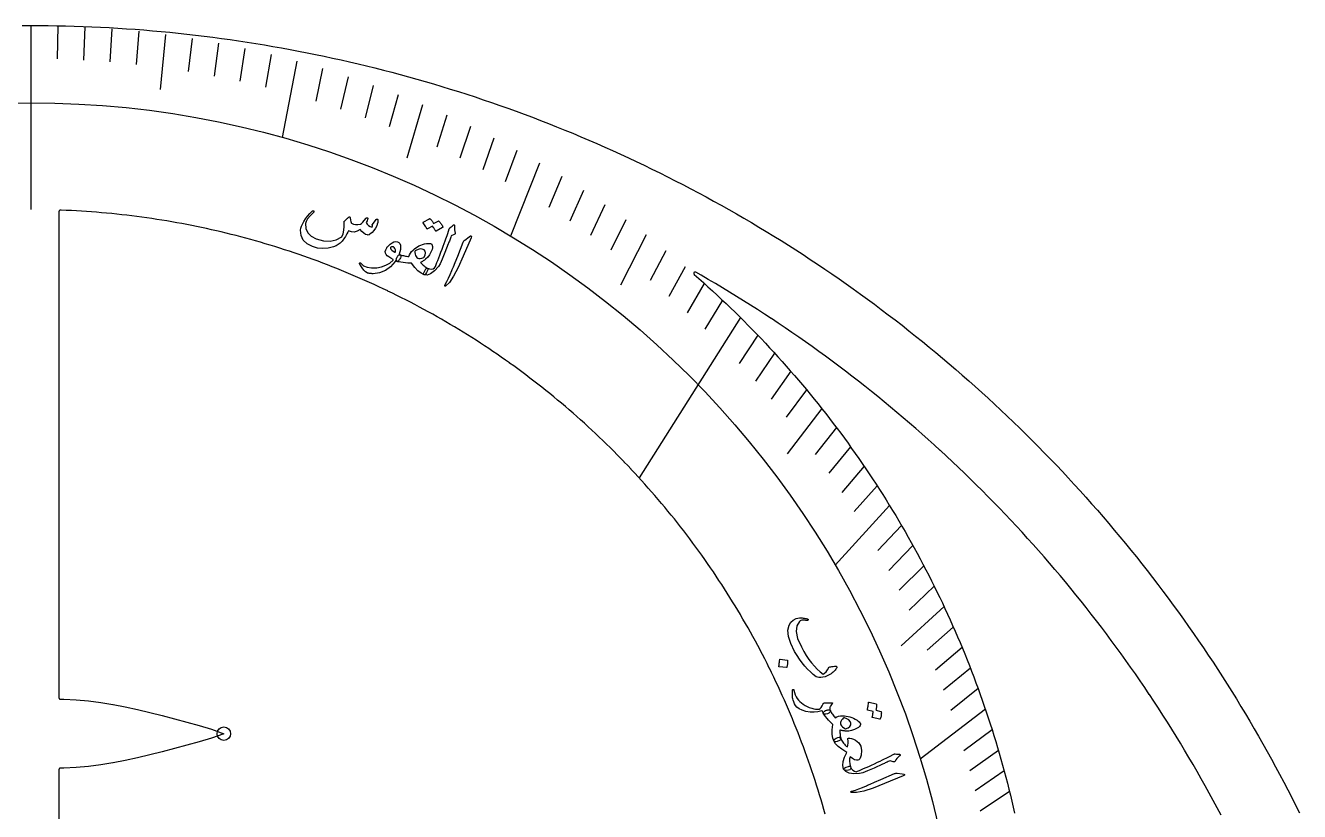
# Model space of a CAD drawing. Header units: millimetres. Extents: x -252 to 252, y -252 to 252.
# Drawn here: x -1 to 226, y 112.3 to 252.2 of the extents above; entities that cross this region are included whole.
import ezdxf

# ---------------------------------------------------------------- set-up
doc = ezdxf.new("R2010")
doc.units = ezdxf.units.MM
for name, color, linetype in [('CUT_INNER', 6, 'Continuous'), ('CUT_OUTER', 1, 'Continuous'), ('ENGRAVE', 7, 'Continuous'), ('ENGRAVE_FINE', 8, 'Continuous'), ('TEXT', 5, 'Continuous')]:
    doc.layers.add(name, color=color, linetype=linetype)

msp = doc.modelspace()

# ---------------------------------------------------------------- linework, layer by layer
at = {"layer": 'CUT_INNER'}
for points in [[(141.4818, 111.7684), (141.2393, 112.6343), (141.2389, 112.6358), (140.9911, 113.5002), (140.9907, 113.5017), (140.7376, 114.3645), (140.7371, 114.366), (140.4788, 115.2273), (140.4783, 115.2288), (140.2146, 116.0884), (140.2142, 116.0899), (139.9453, 116.948), (139.9448, 116.9494), (139.6706, 117.8058), (139.6701, 117.8073), (139.3907, 118.662), (139.3902, 118.6634), (139.1055, 119.5164), (139.105, 119.5178), (138.8151, 120.369), (138.8146, 120.3705), (138.5195, 121.2199), (138.519, 121.2213), (138.2186, 122.0689), (138.2181, 122.0704), (137.9126, 122.9161), (137.912, 122.9175), (137.6013, 123.7614), (137.6008, 123.7628), (137.2849, 124.6047), (137.2844, 124.6061), (136.9633, 125.4461), (136.9628, 125.4475), (136.6366, 126.2855), (136.636, 126.2869), (136.3047, 127.1229), (136.3041, 127.1243), (135.9677, 127.9582), (135.9671, 127.9596), (135.6255, 128.7914), (135.6249, 128.7928), (135.2783, 129.6225), (135.2777, 129.624), (134.9259, 130.4515), (134.9253, 130.4529), (134.5685, 131.2783), (134.5679, 131.2797), (134.206, 132.1029), (134.2054, 132.1043), (133.8385, 132.9253), (133.8378, 132.9267), (133.4659, 133.7453), (133.4652, 133.7467), (133.0883, 134.5631), (133.0876, 134.5645), (132.7057, 135.3786), (132.705, 135.38), (132.3181, 136.1917), (132.3174, 136.193), (131.9255, 137.0024), (131.9248, 137.0037), (131.5279, 137.8106), (131.5272, 137.812), (131.1254, 138.6164), (131.1247, 138.6178), (130.7179, 139.4198), (130.7172, 139.4211), (130.3056, 140.2206), (130.3049, 140.2219), (129.8883, 141.0188), (129.8876, 141.0202), (129.4661, 141.8145), (129.4654, 141.8159), (129.0391, 142.6076), (129.0383, 142.609), (128.6072, 143.3981), (128.6064, 143.3994), (128.1704, 144.1859), (128.1697, 144.1872), (127.7289, 144.9709), (127.7281, 144.9723), (127.2825, 145.7533), (127.2817, 145.7546), (126.8313, 146.5329), (126.8306, 146.5343), (126.3754, 147.3098), (126.3746, 147.3111), (125.9147, 148.0838), (125.9139, 148.0851), (125.4492, 148.855), (125.4484, 148.8563), (124.9791, 149.6233), (124.9783, 149.6246), (124.5042, 150.3887), (124.5034, 150.39), (124.0246, 151.1512), (124.0238, 151.1524), (123.5404, 151.9107), (123.5396, 151.912), (123.0515, 152.6672), (123.0507, 152.6685), (122.558, 153.4207), (122.5572, 153.422), (122.0599, 154.1712), (122.059, 154.1725), (121.5572, 154.9186), (121.5563, 154.9199), (121.0499, 155.6629), (121.049, 155.6642), (120.538, 156.4041), (120.5371, 156.4054), (120.0216, 157.1421), (120.0207, 157.1434), (119.5007, 157.877), (119.4998, 157.8782), (118.9753, 158.6086), (118.9744, 158.6099), (118.4454, 159.337), (118.4445, 159.3383), (117.9111, 160.0622), (117.9102, 160.0634), (117.3723, 160.784), (117.3714, 160.7852), (116.8291, 161.5025), (116.8281, 161.5038), (116.2815, 162.2177), (116.2805, 162.2189), (115.7295, 162.9295), (115.7285, 162.9307), (115.1731, 163.6379), (115.1722, 163.6391), (114.6125, 164.3429), (114.6115, 164.3441), (114.0475, 165.0444), (114.0465, 165.0456), (113.4782, 165.7425), (113.4772, 165.7436), (112.9046, 166.437), (112.9036, 166.4382), (112.3268, 167.128), (112.3258, 167.1292), (111.7448, 167.8154), (111.7438, 167.8166), (111.1585, 168.4993), (111.1575, 168.5005), (110.5681, 169.1796), (110.5671, 169.1807), (109.9735, 169.8562), (109.9725, 169.8573), (109.3748, 170.5291), (109.3737, 170.5303), (108.7719, 171.1984), (108.7709, 171.1995), (108.165, 171.8639), (108.1639, 171.8651), (107.5539, 172.5258), (107.5529, 172.5269), (106.9389, 173.1838), (106.9378, 173.1849), (106.3198, 173.8381), (106.3187, 173.8392), (105.6967, 174.4886), (105.6956, 174.4897), (105.0696, 175.1352), (105.0685, 175.1363), (104.4386, 175.7779), (104.4375, 175.779), (103.8036, 176.4168), (103.8025, 176.4179), (103.1647, 177.0518), (103.1636, 177.0529), (102.522, 177.6828), (102.5209, 177.6839), (101.8753, 178.3099), (101.8742, 178.311), (101.2249, 178.933), (101.2238, 178.9341), (100.5706, 179.5521), (100.5695, 179.5532), (99.9126, 180.1672), (99.9114, 180.1683), (99.2508, 180.7782), (99.2496, 180.7793), (98.5852, 181.3852), (98.5841, 181.3862), (97.9159, 181.9881), (97.9148, 181.9891), (97.243, 182.5868), (97.2418, 182.5878), (96.5664, 183.1814), (96.5652, 183.1824), (95.8861, 183.7718), (95.885, 183.7728), (95.2023, 184.3581), (95.2011, 184.3591), (94.5149, 184.9401), (94.5137, 184.9411), (93.8239, 185.518), (93.8227, 185.5189), (93.1293, 186.0915), (93.1281, 186.0925), (92.4313, 186.6608), (92.4301, 186.6618), (91.7298, 187.2258), (91.7286, 187.2268), (91.0248, 187.7865), (91.0236, 187.7875), (90.3164, 188.3428), (90.3152, 188.3438), (89.6046, 188.8948), (89.6034, 188.8958), (88.8894, 189.4425), (88.8882, 189.4434), (88.1709, 189.9857), (88.1697, 189.9866), (87.4491, 190.5245), (87.4479, 190.5254), (86.724, 191.0588), (86.7227, 191.0597), (85.9956, 191.5887), (85.9943, 191.5896), (85.2639, 192.1141), (85.2627, 192.115), (84.5291, 192.6351), (84.5278, 192.6359), (83.7911, 193.1515), (83.7898, 193.1523), (83.0499, 193.6633), (83.0486, 193.6642), (82.3056, 194.1706), (82.3043, 194.1715), (81.5582, 194.6734), (81.5569, 194.6742), (80.8077, 195.1715), (80.8064, 195.1723), (80.0542, 195.665), (80.0529, 195.6659), (79.2976, 196.1539), (79.2964, 196.1547), (78.5381, 196.6381), (78.5368, 196.639), (77.7757, 197.1177), (77.7744, 197.1185), (77.0102, 197.5926), (77.0089, 197.5934), (76.2419, 198.0628), (76.2406, 198.0636), (75.4708, 198.5282), (75.4695, 198.529), (74.6968, 198.9889), (74.6954, 198.9897), (73.9199, 199.4449), (73.9186, 199.4456), (73.1403, 199.896), (73.139, 199.8968), (72.358, 200.3424), (72.3566, 200.3432), (71.5729, 200.784), (71.5715, 200.7848), (70.7851, 201.2208), (70.7838, 201.2215), (69.9946, 201.6527), (69.9933, 201.6534), (69.2016, 202.0797), (69.2002, 202.0804), (68.4059, 202.5019), (68.4045, 202.5026), (67.6076, 202.9192), (67.6063, 202.9199), (66.8068, 203.3316), (66.8054, 203.3323), (66.0035, 203.739), (66.0021, 203.7397), (65.1977, 204.1415), (65.1963, 204.1422), (64.3894, 204.5391), (64.388, 204.5398), (63.5787, 204.9317), (63.5773, 204.9324), (62.7656, 205.3193), (62.7643, 205.32), (61.9502, 205.702), (61.9488, 205.7026), (61.1324, 206.0796), (61.131, 206.0802), (60.3123, 206.4522), (60.3109, 206.4528), (59.49, 206.8197), (59.4886, 206.8203), (58.6654, 207.1822), (58.664, 207.1828), (57.8386, 207.5396), (57.8372, 207.5402), (57.0096, 207.892), (57.0082, 207.8926), (56.1785, 208.2392), (56.1771, 208.2398), (55.3453, 208.5814), (55.3439, 208.582), (54.51, 208.9184), (54.5085, 208.919), (53.6726, 209.2503), (53.6712, 209.2509), (52.8332, 209.5771), (52.8318, 209.5776), (51.9918, 209.8987), (51.9904, 209.8992), (51.1485, 210.2151), (51.147, 210.2157), (50.3032, 210.5264), (50.3018, 210.5269), (49.456, 210.8324), (49.4546, 210.8329), (48.607, 211.1333), (48.6056, 211.1338), (47.7562, 211.4289), (47.7547, 211.4294), (46.9035, 211.7193), (46.9021, 211.7198), (46.0491, 212.0045), (46.0477, 212.005), (45.193, 212.2844), (45.1915, 212.2849), (44.3351, 212.5591), (44.3336, 212.5596), (43.4756, 212.8285), (43.4741, 212.829), (42.6144, 213.0926), (42.613, 213.0931), (41.7517, 213.3515), (41.7502, 213.3519), (40.8873, 213.605), (40.8859, 213.6054), (40.0215, 213.8532), (40.02, 213.8536), (39.1541, 214.0961), (39.1526, 214.0965), (38.2852, 214.3337), (38.2838, 214.3341), (37.4149, 214.566), (37.4135, 214.5663), (36.5432, 214.7929), (36.5417, 214.7932), (35.6702, 215.0144), (35.6687, 215.0148), (34.7957, 215.2306), (34.7942, 215.231), (33.92, 215.4414), (33.9185, 215.4418), (33.043, 215.6469), (33.0415, 215.6472), (32.1647, 215.8469), (32.1632, 215.8472), (31.2853, 216.0416), (31.2838, 216.0419), (30.4046, 216.2308), (30.4031, 216.2312), (29.5228, 216.4147), (29.5213, 216.415), (28.6399, 216.5931), (28.6384, 216.5934), (27.756, 216.7662), (27.7545, 216.7664), (26.871, 216.9337), (26.8694, 216.934), (25.9849, 217.0959), (25.9834, 217.0962), (25.0979, 217.2526), (25.0964, 217.2529), (24.2099, 217.4039), (24.2084, 217.4042), (23.3211, 217.5497), (23.3196, 217.55), (22.4313, 217.6901), (22.4298, 217.6903), (21.5407, 217.825), (21.5392, 217.8252), (20.6493, 217.9544), (20.6478, 217.9547), (19.7572, 218.0784), (19.7556, 218.0786), (18.8642, 218.1969), (18.8627, 218.1971), (17.9706, 218.3099), (17.9691, 218.3101), (17.0763, 218.4174), (17.0748, 218.4176), (16.1813, 218.5195), (16.1798, 218.5196), (15.2858, 218.616), (15.2843, 218.6162), (14.3896, 218.707), (14.3881, 218.7072), (13.493, 218.7926), (13.4914, 218.7927), (12.5958, 218.8726), (12.5943, 218.8728), (11.6981, 218.9472), (11.6966, 218.9473), (10.8, 219.0162), (10.7985, 219.0163), (9.9015, 219.0797), (9.9, 219.0798), (9.0026, 219.1377), (9.0011, 219.1378), (8.1034, 219.1902), (8.1019, 219.1903), (7.2039, 219.2371), (7.2024, 219.2372), (6.3041, 219.2786), (6.3026, 219.2786), (5.4041, 219.3145), (5.4025, 219.3146), (5.2584, 219.3194), (5.2334, 219.319), (5.2085, 219.3161), (5.184, 219.3107), (5.1602, 219.3029), (5.1373, 219.2927), (5.1155, 219.2803), (5.0951, 219.2658), (5.0762, 219.2493), (5.0591, 219.231), (5.0439, 219.2111), (5.0308, 219.1897), (5.0198, 219.1672), (5.0112, 219.1436), (5.005, 219.1194), (5.0013, 219.0946), (5, 219.0696), (5, 132.5047), (5.0012, 132.4802), (5.0048, 132.456), (5.0108, 132.4322), (5.019, 132.4091), (5.0295, 132.3869), (5.0421, 132.3659), (5.0567, 132.3462), (5.0732, 132.328), (5.0913, 132.3115), (5.111, 132.2969), (5.132, 132.2843), (5.1542, 132.2738), (5.1773, 132.2655), (5.2011, 132.2595), (5.2253, 132.2559), (5.2498, 132.2547), (5.8487, 132.2542), (5.8545, 132.2541), (8.042, 132.1517), (8.0473, 132.1513), (10.2353, 131.9561), (10.24, 131.9556), (12.4286, 131.6764), (12.4328, 131.6758), (14.622, 131.3217), (14.6255, 131.3211), (16.8153, 130.9021), (16.8183, 130.9015), (19.0087, 130.4274), (19.011, 130.4269), (21.202, 129.9078), (21.2038, 129.9073), (23.3952, 129.3528), (23.3966, 129.3525), (25.588, 128.7715), (27.7812, 128.1706), (29.9744, 127.5532), (29.9757, 127.5528), (32.1645, 126.9115), (32.1716, 126.9092), (34.3551, 126.1245), (34.3603, 126.1223), (34.3551, 126.1202), (32.1716, 125.3355), (32.1645, 125.3332), (29.9757, 124.6919), (29.9744, 124.6915), (27.7829, 124.0745), (25.59, 123.4737), (23.3966, 122.8922), (23.3952, 122.8919), (21.2038, 122.3374), (21.202, 122.3369), (19.011, 121.8178), (19.0087, 121.8173), (16.8183, 121.3432), (16.8153, 121.3426), (14.6255, 120.9236), (14.622, 120.923), (12.4328, 120.5689), (12.4286, 120.5683), (10.24, 120.2891), (10.2353, 120.2886), (8.0473, 120.0934), (8.042, 120.093), (5.8545, 119.9906), (5.8487, 119.9905), (5.2498, 119.99), (5.2253, 119.9888), (5.2011, 119.9852), (5.1773, 119.9792), (5.1542, 119.9709), (5.132, 119.9604), (5.111, 119.9478), (5.0913, 119.9332), (5.0732, 119.9167), (5.0567, 119.8985), (5.0421, 119.8788), (5.0295, 119.8578), (5.019, 119.8356), (5.0108, 119.8125), (5.0048, 119.7887), (5.0012, 119.7645), (5, 119.74), (5, 76.2116)], [(211.9882, 111.644), (211.2999, 112.9413), (211.2992, 112.9426), (210.6029, 114.2357), (210.6022, 114.237), (209.898, 115.5257), (209.8973, 115.5271), (209.1852, 116.8115), (209.1844, 116.8128), (208.4645, 118.0928), (208.4638, 118.0941), (207.736, 119.3697), (207.7352, 119.371), (206.9996, 120.6421), (206.9989, 120.6434), (206.2555, 121.91), (206.2547, 121.9113), (205.5036, 123.1732), (205.5028, 123.1745), (204.7439, 124.4318), (204.7431, 124.4332), (203.9766, 125.6858), (203.9758, 125.6871), (203.2016, 126.935), (203.2007, 126.9363), (202.4189, 128.1794), (202.4181, 128.1807), (201.6286, 129.419), (201.6277, 129.4203), (200.8307, 130.6538), (200.8298, 130.6551), (200.0252, 131.8836), (200.0244, 131.8849), (199.2122, 133.1084), (199.2114, 133.1097), (198.3917, 134.3283), (198.3909, 134.3295), (197.5638, 135.5431), (197.5629, 135.5443), (196.7284, 136.7527), (196.7275, 136.754), (195.8856, 137.9573), (195.8847, 137.9585), (195.0354, 139.1566), (195.0345, 139.1578), (194.1779, 140.3507), (194.177, 140.3519), (193.3131, 141.5395), (193.3122, 141.5407), (192.4409, 142.723), (192.44, 142.7242), (191.5616, 143.9011), (191.5607, 143.9023), (190.675, 145.0738), (190.6741, 145.075), (189.7813, 146.241), (189.7803, 146.2422), (188.8804, 147.4027), (188.8794, 147.4039), (187.9724, 148.5589), (187.9714, 148.5601), (187.0573, 149.7095), (187.0564, 149.7107), (186.1352, 150.8544), (186.1342, 150.8556), (185.2061, 151.9937), (185.2051, 151.9949), (184.27, 153.1272), (184.269, 153.1284), (183.3269, 154.255), (183.3259, 154.2562), (182.377, 155.377), (182.376, 155.3781), (181.4202, 156.4931), (181.4192, 156.4943), (180.4565, 157.6033), (180.4555, 157.6045), (179.4861, 158.7076), (179.4851, 158.7088), (178.5089, 159.8059), (178.5079, 159.8071), (177.525, 160.8982), (177.524, 160.8994), (176.5344, 161.9845), (176.5334, 161.9856), (175.5372, 163.0646), (175.5361, 163.0658), (174.5333, 164.1386), (174.5323, 164.1398), (173.5229, 165.2065), (173.5218, 165.2076), (172.5059, 166.2681), (172.5049, 166.2692), (171.4825, 167.3234), (171.4814, 167.3245), (170.4526, 168.3725), (170.4515, 168.3736), (169.4163, 169.4152), (169.4152, 169.4163), (168.3736, 170.4515), (168.3725, 170.4526), (167.3245, 171.4814), (167.3234, 171.4825), (166.2692, 172.5049), (166.2681, 172.5059), (165.2076, 173.5218), (165.2065, 173.5229), (164.1398, 174.5323), (164.1386, 174.5333), (163.0658, 175.5361), (163.0646, 175.5372), (161.9856, 176.5334), (161.9845, 176.5344), (160.8994, 177.524), (160.8982, 177.525), (159.8071, 178.5079), (159.8059, 178.5089), (158.7088, 179.4851), (158.7076, 179.4861), (157.6045, 180.4555), (157.6033, 180.4565), (156.4943, 181.4192), (156.4931, 181.4202), (155.3781, 182.376), (155.377, 182.377), (154.2562, 183.3259), (154.255, 183.3269), (153.1284, 184.269), (153.1272, 184.27), (151.9949, 185.2051), (151.9937, 185.2061), (150.8556, 186.1342), (150.8544, 186.1352), (149.7107, 187.0564), (149.7095, 187.0573), (148.5601, 187.9714), (148.5589, 187.9724), (147.4039, 188.8794), (147.4027, 188.8804), (146.2422, 189.7803), (146.241, 189.7813), (145.075, 190.6741), (145.0738, 190.675), (143.9023, 191.5607), (143.9011, 191.5616), (142.7242, 192.44), (142.723, 192.4409), (141.5407, 193.3122), (141.5395, 193.3131), (140.3519, 194.177), (140.3507, 194.1779), (139.1578, 195.0345), (139.1566, 195.0354), (137.9585, 195.8847), (137.9573, 195.8856), (136.754, 196.7275), (136.7527, 196.7284), (135.5443, 197.5629), (135.5431, 197.5638), (134.3295, 198.3909), (134.3283, 198.3917), (133.1097, 199.2114), (133.1084, 199.2122), (131.8849, 200.0244), (131.8836, 200.0252), (130.6551, 200.8298), (130.6538, 200.8307), (129.4203, 201.6277), (129.419, 201.6286), (128.1807, 202.4181), (128.1794, 202.4189), (126.9363, 203.2007), (126.935, 203.2016), (125.6871, 203.9758), (125.6858, 203.9766), (124.4332, 204.7431), (124.4318, 204.7439), (123.1745, 205.5028), (123.1732, 205.5036), (121.9113, 206.2547), (121.91, 206.2555), (120.6434, 206.9989), (120.6421, 206.9996), (119.371, 207.7352), (119.3697, 207.736), (118.4342, 208.2698), (118.4123, 208.2808), (118.3895, 208.2897), (118.3659, 208.2963), (118.3418, 208.3006), (118.3174, 208.3025), (118.2929, 208.302), (118.2686, 208.2991), (118.2447, 208.2939), (118.2214, 208.2863), (118.199, 208.2765), (118.1776, 208.2645), (118.1575, 208.2506), (118.1389, 208.2347), (118.1219, 208.217), (118.1068, 208.1978), (118.0935, 208.1772), (118.0824, 208.1554), (118.0734, 208.1326), (118.0667, 208.1091), (118.0624, 208.085), (118.0604, 208.0606), (118.0608, 208.0361), (118.0636, 208.0118), (118.0688, 207.9879), (118.0763, 207.9646), (118.086, 207.9421), (118.0979, 207.9207), (118.1118, 207.9006), (118.1277, 207.8819), (118.1452, 207.8648), (118.9598, 207.149), (119.7831, 206.4165), (120.6018, 205.679), (121.416, 204.9365), (122.2256, 204.1891), (123.0307, 203.4366), (123.8311, 202.6793), (124.6268, 201.917), (125.4178, 201.1499), (126.2041, 200.3779), (126.9857, 199.6011), (127.7625, 198.8196), (128.5345, 198.0332), (129.3016, 197.2422), (130.0639, 196.4465), (130.8212, 195.6461), (131.5737, 194.8411), (132.3212, 194.0315), (133.0637, 193.2173), (133.8012, 192.3985), (134.5337, 191.5753), (135.2611, 190.7476), (135.9834, 189.9154), (136.7005, 189.0788), (137.4126, 188.2378), (138.1195, 187.3925), (138.8211, 186.5429), (139.5176, 185.6889), (140.2087, 184.8307), (140.8947, 183.9683), (141.5753, 183.1017), (142.2505, 182.2309), (142.9204, 181.356), (143.585, 180.477), (144.2441, 179.594), (144.8978, 178.7069), (145.5461, 177.8158), (146.1888, 176.9208), (146.8261, 176.0219), (147.4578, 175.119), (148.084, 174.2123), (148.7046, 173.3017), (149.3196, 172.3874), (149.929, 171.4693), (150.5327, 170.5475), (151.1308, 169.622), (151.7232, 168.6929), (152.3099, 167.7601), (152.8908, 166.8238), (153.466, 165.8839), (154.0354, 164.9405), (154.599, 163.9936), (155.1568, 163.0433), (155.7087, 162.0895), (156.2548, 161.1324), (156.795, 160.172), (157.3293, 159.2083), (157.8576, 158.2413), (158.3801, 157.2711), (158.8965, 156.2977), (159.407, 155.3212), (159.9115, 154.3415), (160.4099, 153.3588), (160.9024, 152.373), (161.3887, 151.3842), (161.869, 150.3925), (162.3432, 149.3978), (162.8113, 148.4002), (163.2732, 147.3998), (163.729, 146.3966), (164.1787, 145.3906), (164.6221, 144.3818), (165.0594, 143.3704), (165.4904, 142.3562), (165.9152, 141.3395), (166.3338, 140.3202), (166.7461, 139.2983), (167.1521, 138.2739), (167.5519, 137.247), (167.9453, 136.2177), (168.3324, 135.186), (168.7132, 134.152), (169.0876, 133.1156), (169.4556, 132.077), (169.8173, 131.0361), (170.1726, 129.993), (170.5214, 128.9478), (170.8639, 127.9004), (171.1999, 126.851), (171.5294, 125.7995), (171.8526, 124.746), (172.1692, 123.6906), (172.4794, 122.6332), (172.783, 121.5739), (173.0802, 120.5128), (173.3708, 119.4499), (173.6549, 118.3853), (173.9325, 117.3189), (174.2035, 116.2508), (174.468, 115.1811), (174.7259, 114.1098), (174.9772, 113.0369), (175.222, 111.9625)]]:
    msp.add_lwpolyline(points, dxfattribs=at)
at = {"layer": 'CUT_OUTER'}
msp.add_lwpolyline([(-1.5475, 252.1953), (0, 252.2), (1.5475, 252.1953), (3.0949, 252.181), (4.6422, 252.1573), (5.2354, 252.1445), (5.6889, 252.1348), (6.1885, 252.1241), (6.1885, 252.1241), (7.7354, 252.0813), (9.282, 252.0291), (10.8283, 251.9674), (12.3741, 251.8962), (13.9195, 251.8156), (15.4643, 251.7254), (17.0086, 251.6258), (18.5522, 251.5167), (20.0951, 251.3981), (21.6373, 251.2701), (23.1787, 251.1326), (24.7192, 250.9857), (26.2587, 250.8293), (27.7973, 250.6634), (29.3348, 250.4881), (30.8712, 250.3034), (32.4065, 250.1093), (33.9405, 249.9057), (35.4732, 249.6928), (37.0047, 249.4704), (38.5347, 249.2387), (40.0633, 248.9975), (41.5903, 248.747), (43.1158, 248.4872), (44.6397, 248.2179), (46.1619, 247.9393), (47.6824, 247.6514), (49.201, 247.3542), (50.7178, 247.0476), (52.2327, 246.7318), (53.7457, 246.4067), (55.2566, 246.0722), (56.7654, 245.7286), (58.2721, 245.3756), (59.7766, 245.0135), (61.2789, 244.6421), (62.7788, 244.2615), (64.2764, 243.8717), (65.7715, 243.4727), (67.2642, 243.0645), (68.7544, 242.6472), (70.2419, 242.2208), (71.7268, 241.7852), (73.2091, 241.3406), (74.6885, 240.8868), (76.1652, 240.424), (77.6389, 239.9521), (79.1098, 239.4712), (80.5777, 238.9813), (82.0425, 238.4824), (83.5043, 237.9745), (84.9629, 237.4577), (86.4183, 236.9319), (87.8705, 236.3972), (89.3193, 235.8536), (90.7648, 235.3011), (92.2069, 234.7397), (93.6455, 234.1695), (95.0806, 233.5905), (96.5121, 233.0027), (97.9399, 232.4061), (99.3641, 231.8008), (100.7845, 231.1868), (102.2012, 230.564), (103.6139, 229.9326), (105.0228, 229.2925), (106.4278, 228.6438), (107.8287, 227.9864), (109.2256, 227.3205), (110.6183, 226.646), (112.0069, 225.963), (113.3913, 225.2715), (114.7714, 224.5715), (116.1472, 223.8631), (117.5186, 223.1462), (118.8856, 222.4209), (120.2481, 221.6872), (121.6061, 220.9452), (122.9595, 220.1949), (124.3083, 219.4363), (125.6524, 218.6694), (126.9917, 217.8943), (128.3263, 217.111), (129.6561, 216.3195), (130.9809, 215.5199), (132.3009, 214.7122), (133.6158, 213.8964), (134.9258, 213.0725), (136.2306, 212.2406), (137.5303, 211.4007), (138.8249, 210.5528), (140.1142, 209.6971), (141.3982, 208.8334), (142.6769, 207.9619), (143.9503, 207.0825), (145.2182, 206.1953), (146.4807, 205.3004), (147.7376, 204.3978), (148.989, 203.4874), (150.2347, 202.5694), (151.4749, 201.6438), (152.7093, 200.7105), (153.9379, 199.7697), (155.1608, 198.8214), (156.3778, 197.8656), (157.589, 196.9024), (158.7942, 195.9318), (159.9934, 194.9537), (161.1866, 193.9683), (162.3737, 192.9757), (163.5547, 191.9757), (164.7296, 190.9686), (165.8983, 189.9542), (167.0607, 188.9327), (168.2168, 187.9041), (169.3666, 186.8684), (170.51, 185.8257), (171.647, 184.7759), (172.7775, 183.7192), (173.9016, 182.6556), (175.019, 181.5852), (176.1299, 180.5078), (177.2342, 179.4237), (178.3318, 178.3329), (179.4227, 177.2353), (180.5068, 176.131), (181.5841, 175.0202), (182.6546, 173.9027), (183.7182, 172.7787), (184.7749, 171.6481), (185.8246, 170.5111), (186.8674, 169.3677), (187.9031, 168.2179), (188.9317, 167.0618), (189.9532, 165.8994), (190.9676, 164.7308), (191.9747, 163.5559), (192.9747, 162.3749), (193.9674, 161.1878), (194.9527, 159.9946), (195.9308, 158.7954), (196.9014, 157.5902), (197.8647, 156.379), (198.8205, 155.162), (199.7688, 153.9391), (200.7096, 152.7105), (201.6428, 151.4761), (202.5685, 150.236), (203.4865, 148.9902), (204.3969, 147.7388), (205.2995, 146.4819), (206.1944, 145.2195), (207.0816, 143.9515), (207.961, 142.6782), (208.8325, 141.3995), (209.6962, 140.1154), (210.552, 138.8261), (211.3999, 137.5316), (212.2397, 136.2319), (213.0717, 134.927), (213.8955, 133.6171), (214.7114, 132.3022), (215.5191, 130.9822), (216.3188, 129.6574), (217.1103, 128.3276), (217.8936, 126.993), (218.6687, 125.6537), (219.4356, 124.3096), (220.1942, 122.9608), (220.9445, 121.6074), (221.6865, 120.2494), (222.4202, 118.8869), (223.1455, 117.5199), (223.8624, 116.1485), (224.5708, 114.7728), (225.2708, 113.3927), (225.9623, 112.0083)], dxfattribs=at)
at = {"layer": 'ENGRAVE'}
for points in [[(0, 252.2), (0, 219.414)], [(47.3942, 245.8333), (44.7791, 232.269)], [(90.6019, 227.6701), (85.4476, 214.7182)], [(126.3798, 200.2041), (108.3573, 171.6539)], [(152.9552, 166.7191), (143.2449, 156.135)], [(170.0098, 130.4734), (158.421, 121.5796)]]:
    msp.add_lwpolyline(points, dxfattribs=at)
for centre, radius in [((0, 72.6143), 165.8156), ((34.3611, 126.1223), 1.2)]:
    msp.add_circle(centre, radius, dxfattribs=at)
at = {"layer": 'ENGRAVE_FINE'}
for points in [[(4.8119, 252.1355), (4.6993, 246.2349)], [(9.6194, 251.9422), (9.3943, 246.0443)], [(14.4181, 251.6203), (14.0804, 245.7268)], [(19.2034, 251.1703), (18.7533, 245.2831)], [(23.971, 250.593), (23.0337, 240.7942)], [(28.7166, 249.8892), (28.0421, 244.0198)], [(33.4359, 249.0599), (32.6495, 243.2022)], [(38.1247, 248.1066), (37.2266, 242.2621)], [(42.7788, 247.0305), (41.7693, 241.2012)], [(51.9668, 244.5168), (50.7355, 238.723)], [(56.493, 243.083), (55.1512, 237.3096)], [(60.9688, 241.5339), (59.5171, 235.7827)], [(65.3907, 239.8718), (63.8294, 234.1445)], [(69.7551, 238.0992), (66.9706, 228.5949)], [(74.0586, 236.2185), (72.2797, 230.5442)], [(78.2981, 234.2324), (76.4111, 228.5872)], [(82.4705, 232.1438), (80.4759, 226.5293)], [(86.5727, 229.9553), (84.4712, 224.3734)], [(94.5556, 225.2913), (92.2422, 219.7794)], [(98.4312, 222.8219), (96.0129, 217.3476)], [(102.2264, 220.2652), (99.704, 214.8301)], [(105.9391, 217.6244), (103.3132, 212.2302)], [(109.5671, 214.903), (105.0177, 205.9797)], [(113.1088, 212.1042), (110.2784, 206.7966)], [(116.5623, 209.2314), (113.631, 203.9696)], [(119.9262, 206.2882), (116.8948, 201.0737)], [(123.1991, 203.278), (120.0685, 198.1124)], [(129.4673, 197.0701), (126.141, 192.0071)], [(132.4605, 193.8794), (129.038, 188.87)], [(135.3588, 190.6355), (131.8411, 185.6812)], [(138.1616, 187.3418), (134.5497, 182.4441)], [(140.8684, 184.0015), (134.6886, 175.9294)], [(143.4789, 180.6182), (139.6818, 175.8383)], [(145.9928, 177.195), (142.1049, 172.4762)], [(148.4101, 173.7353), (144.4325, 169.079)], [(150.7309, 170.2423), (146.6648, 165.65)], [(155.0835, 163.1688), (150.8442, 158.7085)], [(157.1161, 159.5945), (152.7921, 155.2023)], [(159.0535, 155.999), (154.6461, 151.6763)], [(160.8962, 152.3854), (156.4068, 148.1334)], [(162.645, 148.7563), (155.0191, 141.7816)], [(164.3007, 145.1146), (159.6512, 141.0081)], [(165.864, 141.463), (161.1366, 137.431)], [(167.336, 137.8039), (162.5321, 133.8477)], [(168.7176, 134.1399), (163.8386, 130.2608)], [(171.2139, 126.8069), (166.1892, 123.0855)], [(172.3309, 123.1424), (167.2357, 119.5015)], [(173.3621, 119.4822), (168.198, 115.923)], [(174.3088, 115.8284), (169.0773, 112.352)]]:
    msp.add_lwpolyline(points, dxfattribs=at)
at = {"layer": 'TEXT'}
for points in [[(61.4804, 217.6485), (61.529, 217.6969), (61.5773, 217.7256), (61.6253, 217.7348), (61.6731, 217.7244), (61.7271, 217.6935), (61.767, 217.6529), (61.7927, 217.6025), (61.8042, 217.5424), (61.8101, 217.3425), (61.7767, 217.1121), (61.7041, 216.8511), (61.5923, 216.5595), (61.3623, 216.1033), (61.0839, 215.6954), (60.7574, 215.3355), (60.3834, 215.0233), (60.2726, 214.9569), (60.1645, 214.915), (60.0589, 214.8975), (59.9559, 214.9045), (59.6213, 215.0205), (59.2941, 215.2248), (58.9738, 215.5176), (58.6594, 215.8989), (58.1298, 215.5711), (57.6034, 215.4231), (57.0792, 215.4547), (56.5554, 215.6658), (56.4257, 215.3878), (56.2929, 215.1238), (56.157, 214.8736), (56.018, 214.6373), (55.8754, 214.4131), (55.7285, 214.1994), (55.5773, 213.9961), (55.4218, 213.8033), (55.106, 213.4691), (54.747, 213.1865), (54.3449, 212.9553), (53.8999, 212.775), (52.936, 212.5406), (51.9904, 212.4728), (51.0603, 212.5717), (50.1428, 212.8375), (49.1809, 213.3383), (48.5071, 213.9912), (48.1204, 214.8006), (48.0217, 215.7692), (48.0712, 216.0894), (48.1827, 216.4501), (48.3565, 216.8512), (48.593, 217.2924), (48.8935, 217.7618), (49.2547, 218.2336), (49.6772, 218.7072), (50.1616, 219.1823), (50.1971, 219.2105), (50.2343, 219.2265), (50.273, 219.2305), (50.3134, 219.2224), (50.3509, 219.2057), (50.3808, 219.1839), (50.4032, 219.157), (50.4181, 219.125), (50.4214, 219.0845), (50.4139, 219.0459), (50.3955, 219.009), (50.3662, 218.974), (49.7387, 218.3365), (49.2899, 217.7886), (49.0177, 217.332), (48.9206, 216.9674), (48.9936, 216.0657), (49.3303, 215.312), (49.9301, 214.7043), (50.7936, 214.2388), (52.0976, 213.8591), (53.2978, 213.7889), (54.4, 214.031), (55.4078, 214.5882), (55.6171, 215.1318), (55.7527, 215.7391), (55.8136, 216.4105), (55.7984, 217.146), (55.7903, 217.223), (55.7947, 217.2875), (55.8117, 217.3392), (55.8414, 217.3784), (55.9727, 217.5013), (56.097, 217.6161), (56.2145, 217.7229), (56.3251, 217.8216), (56.4282, 217.9105), (56.5229, 217.9881), (56.6094, 218.0542), (56.6877, 218.109), (56.728, 218.1293), (56.7627, 218.1303), (56.7919, 218.1121), (56.8156, 218.0746), (56.8253, 218.0494), (56.838, 218.0113), (56.8534, 217.9605), (56.8717, 217.8968), (56.891, 217.8211), (56.9098, 217.7338), (56.9279, 217.6351), (56.9453, 217.5249), (56.9844, 217.3106), (57.0249, 217.1503), (57.067, 217.044), (57.1108, 216.9916), (57.4505, 216.8225), (57.8256, 216.742), (58.2366, 216.7496), (58.6843, 216.8451), (58.8762, 216.9511), (59.1078, 217.1583), (59.3795, 217.4667), (59.6914, 217.8761), (59.7213, 217.9149), (59.7586, 217.9427), (59.8033, 217.9596), (59.8556, 217.9656), (59.9018, 217.9642), (59.9421, 217.9534), (59.9767, 217.9333), (60.0053, 217.9038), (60.0225, 217.7985), (59.9769, 217.6328), (59.8685, 217.4067), (59.6974, 217.12), (59.9017, 216.841), (60.1475, 216.6109), (60.4349, 216.4294), (60.7645, 216.2964), (60.8016, 216.396), (60.8225, 216.4807), (60.8272, 216.5506), (60.8158, 216.6057), (60.799, 216.6601), (60.7956, 216.7087), (60.8058, 216.7517), (60.8295, 216.789)], [(72.5522, 217.3924), (72.5773, 217.4002), (72.6059, 217.398), (72.638, 217.3859), (72.6737, 217.364), (72.7831, 217.2491), (72.8857, 217.1314), (72.9814, 217.0109), (73.0703, 216.8876), (73.1527, 216.7604), (73.2292, 216.6279), (73.2997, 216.4902), (73.3643, 216.3473), (73.3717, 216.3099), (73.3665, 216.2769), (73.3487, 216.2483), (73.3183, 216.2241), (72.1746, 215.5675), (72.1505, 215.5634), (72.1246, 215.5765), (72.0968, 215.6068), (72.0671, 215.6542), (72.0499, 215.6929), (72.0186, 215.7497), (71.9734, 215.8248), (71.9141, 215.918), (71.8403, 216.0306), (71.7515, 216.1638), (71.6476, 216.3176), (71.5285, 216.4919), (70.6373, 215.9774), (70.6022, 215.9653), (70.5692, 215.9745), (70.5383, 216.0049), (70.5094, 216.0565), (70.4844, 216.1011), (70.444, 216.1695), (70.388, 216.2616), (70.3164, 216.3775), (70.2275, 216.5179), (70.1194, 216.6836), (69.992, 216.8746), (69.8453, 217.0908), (69.8336, 217.1207), (69.8338, 217.1448), (69.8458, 217.1631), (69.8697, 217.1758), (70.998, 217.8055), (71.023, 217.8135), (71.0515, 217.8116), (71.0837, 217.7999), (71.1196, 217.7783), (71.216, 217.6871), (71.3062, 217.5917), (71.3901, 217.4923), (71.4676, 217.3888), (71.5393, 217.282), (71.6054, 217.1728), (71.6661, 217.0613), (71.7212, 216.9473)], [(74.6536, 216.2056), (74.8538, 216.3684), (75.0113, 216.4981), (75.126, 216.5948), (75.198, 216.6586), (75.248, 216.6969), (75.2973, 216.7172), (75.3458, 216.7195), (75.3934, 216.7038), (75.439, 216.6697), (75.4677, 216.624), (75.4795, 216.5666), (75.4744, 216.4975), (75.4417, 216.1632), (75.4446, 215.8449), (75.4832, 215.5425), (75.5574, 215.2559), (75.5739, 215.1681), (75.5512, 215.0908), (75.4891, 215.0241), (75.3878, 214.9679), (74.8845, 214.7249), (74.8105, 214.5362), (74.7382, 214.3507), (74.6675, 214.1685), (74.5985, 213.9895), (74.5311, 213.8137), (74.4654, 213.6412), (74.4013, 213.4719), (74.3389, 213.3058), (73.7578, 211.7698), (73.2703, 210.5865), (72.879, 209.7547), (72.5854, 209.2737), (71.8665, 208.4996), (71.2019, 207.9977), (70.5909, 207.7679), (70.0317, 207.8103), (70.019, 207.8168), (70.0063, 207.8234), (69.9937, 207.83), (69.981, 207.8365), (69.9433, 207.948), (69.9807, 208.139), (70.0933, 208.4096), (70.2811, 208.7599), (70.3605, 208.8843), (70.4455, 208.9609), (70.5362, 208.9896), (70.6326, 208.9703), (70.9905, 208.8672), (71.3218, 208.8446), (71.627, 208.9028), (71.9061, 209.0419), (72.0371, 209.3165), (72.1786, 209.6326), (72.3306, 209.9904), (72.493, 210.3899), (72.6657, 210.829), (72.8485, 211.3058), (73.0413, 211.8204), (73.2441, 212.3728), (73.447, 212.9138), (73.6275, 213.401), (73.7856, 213.8343), (73.9216, 214.2136), (74.0371, 214.5382), (74.1339, 214.8069), (74.212, 215.0199), (74.2717, 215.1771), (74.5197, 215.9808), (74.5531, 216.0554), (74.5866, 216.1177), (74.6201, 216.1678), (74.6536, 216.2056)], [(64.8754, 210.1823), (64.066, 209.2426), (63.1409, 208.57), (62.1012, 208.1614), (60.9461, 208.0134), (60.7946, 208.0133), (60.6473, 208.0182), (60.5042, 208.0281), (60.3654, 208.0429), (60.2318, 208.0631), (60.1048, 208.0892), (59.9843, 208.1213), (59.8702, 208.1594), (59.6149, 208.3204), (59.3173, 208.6279), (58.9759, 209.0818), (58.5886, 209.6817), (58.5525, 209.7593), (58.5397, 209.8249), (58.5502, 209.8786), (58.5842, 209.9204), (58.6304, 209.944), (58.6778, 209.9436), (58.7262, 209.9189), (58.7757, 209.8701), (59.2607, 209.435), (59.8957, 209.1592), (60.6828, 209.0406), (61.6248, 209.0768), (62.4555, 209.2325), (63.2158, 209.5111), (63.9059, 209.9142), (64.5255, 210.443), (64.5342, 210.468), (64.5358, 210.4903), (64.5302, 210.5099), (64.5175, 210.5269), (64.0845, 210.7606), (63.7292, 210.9888), (63.4517, 211.2121), (63.2523, 211.4308), (63.1347, 211.6817), (63.1167, 211.9628), (63.1987, 212.2742), (63.381, 212.6159), (63.4095, 212.6593), (63.44, 212.7027), (63.4726, 212.7463), (63.5072, 212.7899), (63.5442, 212.8344), (63.5839, 212.8806), (63.6265, 212.9285), (63.6718, 212.9782), (63.9979, 213.2854), (64.3285, 213.5127), (64.6633, 213.6598), (65.0022, 213.7267), (65.3088, 213.7071), (65.5467, 213.5947), (65.7153, 213.39), (65.8144, 213.0933), (65.8503, 212.7277), (65.8229, 212.3355), (65.7323, 211.9168), (65.5788, 211.4716), (65.6047, 211.4599), (65.63, 211.4494), (65.655, 211.4401), (65.6795, 211.432), (65.704, 211.4239), (65.729, 211.4146), (65.7543, 211.4041), (65.7801, 211.3924), (65.8589, 211.3319), (65.9002, 211.243), (65.9041, 211.1256), (65.8705, 210.9798), (65.8136, 210.8291), (65.7414, 210.6836), (65.6538, 210.5434), (65.551, 210.4085), (65.4472, 210.2961), (65.3564, 210.2237), (65.2789, 210.1912), (65.2143, 210.1987), (64.9693, 210.3146), (64.9565, 210.2916), (64.9366, 210.2618), (64.9095, 210.2254), (64.8754, 210.1823)], [(71.3127, 213.3356), (71.3314, 213.3256), (71.3481, 213.3156), (71.3627, 213.3056), (71.3753, 213.2957), (71.3866, 213.2854), (71.3975, 213.2742), (71.408, 213.2623), (71.4181, 213.2495), (71.5025, 213.0591), (71.538, 212.8424), (71.5247, 212.5996), (71.4627, 212.3307), (71.2649, 211.8215), (71.0044, 211.3627), (70.6818, 210.9539), (70.2978, 210.5948), (70.1982, 210.5152), (70.0955, 210.4371), (69.9896, 210.3607), (69.8806, 210.2858), (69.7685, 210.2125), (69.6531, 210.1407), (69.5347, 210.0705), (69.4131, 210.0019), (69.575, 209.835), (69.7339, 209.6785), (69.8898, 209.5323), (70.0428, 209.3966), (70.1932, 209.272), (70.3416, 209.1594), (70.4881, 209.0589), (70.6326, 208.9703), (70.6796, 208.9204), (70.693, 208.8368), (70.6726, 208.7196), (70.6185, 208.5688), (70.4523, 208.2022), (70.299, 207.9537), (70.1588, 207.8231), (70.0317, 207.8103), (69.4898, 208.0937), (68.9359, 208.535), (68.3678, 209.1343), (67.7826, 209.8914), (67.462, 209.8956), (67.1112, 209.914), (66.73, 209.9463), (66.3184, 209.9924), (65.9118, 210.0471), (65.5901, 210.1004), (65.3534, 210.1528), (65.2014, 210.2049), (65.1375, 210.2572), (65.1002, 210.3411), (65.0896, 210.4565), (65.1056, 210.6034), (65.1231, 210.6834), (65.1462, 210.7608), (65.175, 210.8355), (65.2095, 210.9075), (65.248, 210.9776), (65.2889, 211.0466), (65.3323, 211.1144), (65.3782, 211.1811), (65.4798, 211.2956), (65.5776, 211.3678), (65.6713, 211.3978), (65.7609, 211.3855), (65.9631, 211.3312), (66.1615, 211.2814), (66.3562, 211.2361), (66.5473, 211.1953), (66.7362, 211.1583), (66.9248, 211.1242), (67.1129, 211.0931), (67.3006, 211.0651), (67.4186, 211.3698), (67.5844, 211.6655), (67.7983, 211.9519), (68.0605, 212.2289), (68.3031, 212.4366), (68.561, 212.6266), (68.8342, 212.7988), (69.1227, 212.9531), (69.4283, 213.0887), (69.7525, 213.2045), (70.0955, 213.3004), (70.4572, 213.3764), (70.7274, 213.4114), (70.9602, 213.4161), (71.1553, 213.3908), (71.3127, 213.3356)], [(78.0391, 214.5599), (78.2958, 214.7251), (78.4437, 214.7513), (78.4825, 214.6387), (78.4119, 214.3874), (76.9892, 211.1097), (76.1037, 209.1043), (75.2932, 207.5597), (74.5627, 206.4733), (73.9147, 205.8433), (73.839, 205.8043), (73.7839, 205.7913), (73.7493, 205.8043), (73.7352, 205.8432), (73.734, 205.8926), (73.7451, 205.9496), (73.7687, 206.0144), (73.8046, 206.0868), (74.1089, 206.637), (74.4063, 207.2345), (74.6967, 207.8795), (74.9795, 208.5721), (75.0565, 208.7513), (75.2593, 209.2383), (75.5872, 210.0334), (76.039, 211.1371), (77.0129, 213.5993), (77.0733, 213.7255), (77.1417, 213.835), (77.2181, 213.9276), (77.3025, 214.0035)], [(64.943, 211.9463), (64.918, 212.2511), (64.8466, 212.4914), (64.7288, 212.6669), (64.5649, 212.7774), (64.4461, 212.7981), (64.3313, 212.797), (64.2204, 212.774), (64.1135, 212.7291), (64.0717, 212.6984), (64.048, 212.6553), (64.0425, 212.6), (64.0552, 212.5323), (64.1354, 212.3508), (64.2933, 212.1793), (64.5288, 212.0176), (64.8418, 211.8653), (64.8775, 211.8567), (64.9063, 211.8673), (64.9281, 211.8972), (64.943, 211.9463)], [(70.0291, 212.2595), (69.7138, 212.3959), (69.3638, 212.4251), (68.9798, 212.3469), (68.5622, 212.1612), (68.4661, 212.079), (68.4111, 211.9443), (68.397, 211.7571), (68.4237, 211.5175), (68.493, 211.2708), (68.5941, 211.069), (68.7271, 210.9118), (68.8922, 210.7992), (69.1022, 210.7339), (69.3568, 210.7251), (69.6563, 210.7724), (70.001, 210.8757), (70.202, 211.3191), (70.2739, 211.6975), (70.2163, 212.0111), (70.0291, 212.2595)], [(143.5238, 137.8589), (143.4533, 137.7179), (143.3677, 137.5794), (143.267, 137.4433), (143.1512, 137.3096), (143.0211, 137.1788), (142.8777, 137.0511), (142.7208, 136.9266), (142.5506, 136.8052), (142.1968, 136.5878), (141.8297, 136.4086), (141.4495, 136.2675), (141.0563, 136.1641), (140.6888, 136.1095), (140.3723, 136.1092), (140.1069, 136.1631), (139.8923, 136.2713), (139.3576, 136.6792), (138.838, 137.1309), (138.333, 137.6264), (137.8421, 138.1659), (137.3664, 138.7502), (136.9069, 139.3802), (136.4629, 140.0561), (136.0337, 140.778), (135.3378, 142.1852), (134.9416, 143.4322), (134.8495, 144.5258), (135.0658, 145.47), (135.361, 145.9713), (135.766, 146.3492), (136.2819, 146.6026), (136.9096, 146.7297), (137.0559, 146.7368), (137.2093, 146.7362), (137.37, 146.7279), (137.5378, 146.712), (137.7129, 146.6882), (137.8951, 146.6567), (138.0846, 146.6174), (138.2812, 146.5701), (138.34, 146.5506), (138.3853, 146.5216), (138.417, 146.4834), (138.4352, 146.4358), (138.44, 146.3999), (138.4326, 146.3637), (138.4129, 146.3272), (138.3811, 146.2905), (138.3473, 146.2631), (138.3091, 146.248), (138.2665, 146.245), (138.2195, 146.2543), (138.0299, 146.2955), (137.8416, 146.3226), (137.6546, 146.3356), (137.4688, 146.3345), (137.3025, 146.3126), (137.1539, 146.269), (137.023, 146.2039), (136.9099, 146.1174), (136.3999, 145.33), (136.2882, 144.31), (136.5687, 143.0547), (137.2345, 141.5568), (137.6673, 140.7672), (138.1138, 140.0308), (138.5747, 139.3474), (139.0509, 138.7168), (139.5436, 138.138), (140.0538, 137.6101), (140.5823, 137.133), (141.1295, 136.7067), (141.3773, 136.8851), (141.6229, 137.1469), (141.8661, 137.4926), (142.1061, 137.9225), (142.1369, 137.9468), (142.202, 137.9747), (142.3013, 138.0062), (142.4349, 138.0413), (142.45, 138.0412), (142.4626, 138.0419), (142.4728, 138.0436), (142.4806, 138.0462), (142.6688, 138.08), (142.8859, 138.1027), (143.1321, 138.1141), (143.4074, 138.1142), (143.4978, 138.0997), (143.5474, 138.0523), (143.556, 137.972), (143.5238, 137.8589)], [(134.6916, 139.2395), (134.7157, 139.2318), (134.7363, 139.2146), (134.7536, 139.1878), (134.7675, 139.1514), (134.7859, 138.8555), (134.7738, 138.5628), (134.7314, 138.2734), (134.6586, 137.9874), (134.6421, 137.955), (134.6202, 137.9336), (134.5929, 137.9233), (134.5603, 137.924), (133.281, 138.0298), (133.2467, 138.04), (133.2272, 138.0653), (133.2226, 138.1056), (133.2327, 138.161), (133.2415, 138.2089), (133.2533, 138.2836), (133.268, 138.3849), (133.2857, 138.513), (133.3054, 138.6695), (133.3264, 138.856), (133.3484, 139.0724), (133.3713, 139.319), (133.3783, 139.3537), (133.3915, 139.3759), (133.411, 139.3857), (133.4367, 139.3829)], [(141.3473, 131.5906), (142.591, 131.6239), (142.6955, 131.6134), (142.7557, 131.5864), (142.7717, 131.5431), (142.7433, 131.4835), (142.6015, 131.2941), (142.485, 131.1194), (142.3938, 130.9592), (142.3279, 130.8136), (142.2912, 130.6683), (142.2819, 130.5227), (142.3001, 130.3767), (142.3458, 130.2303), (142.3654, 130.0753), (142.2946, 129.9305), (142.1336, 129.796), (141.8824, 129.6718), (141.6134, 129.5868), (141.3992, 129.5698), (141.2397, 129.621), (141.1348, 129.7401), (141.0866, 129.8446), (141.0409, 129.9522), (140.9979, 130.0627), (140.9575, 130.1761), (140.9447, 130.1931), (140.9225, 130.2042), (140.8909, 130.2096), (140.8499, 130.2092), (140.1853, 130.0198), (139.4979, 129.9387), (138.7876, 129.9643), (138.0546, 130.0953), (137.3793, 130.297), (136.8421, 130.5366), (136.4426, 130.8155), (136.1805, 131.1349), (136.0053, 131.4657), (135.8667, 131.7782), (135.7648, 132.0727), (135.6998, 132.3493), (135.6812, 132.4906), (135.6652, 132.6435), (135.6518, 132.8081), (135.6409, 132.9845), (135.6346, 133.1725), (135.6347, 133.3722), (135.6413, 133.5836), (135.6542, 133.8068), (135.6553, 133.8617), (135.6647, 133.9071), (135.6824, 133.9428), (135.7084, 133.9689), (135.747, 133.996), (135.7816, 134.0097), (135.8123, 134.0101), (135.839, 133.9973), (135.8669, 133.9774), (135.888, 133.9505), (135.9022, 133.9167), (135.9096, 133.876), (136.0054, 133.4369), (136.1315, 133.0424), (136.2883, 132.6923), (136.4763, 132.3862), (136.7058, 132.1021), (136.9623, 131.8379), (137.2461, 131.5933), (137.5572, 131.3681), (137.8954, 131.1611), (138.2601, 130.9709), (138.6516, 130.7973), (139.0698, 130.6404), (139.4323, 130.5416), (139.7748, 130.4854), (140.0975, 130.472), (140.4002, 130.5018), (140.5783, 130.6031), (140.7525, 130.7898), (140.9226, 131.0621), (141.088, 131.4204), (141.1279, 131.4874), (141.1844, 131.5382), (141.2575, 131.5726), (141.3473, 131.5906)], [(151.4054, 130.068), (151.4291, 130.0567), (151.4487, 130.0357), (151.4642, 130.0051), (151.4756, 129.9648), (151.4783, 129.8062), (151.4741, 129.6501), (151.463, 129.4966), (151.445, 129.3457), (151.4196, 129.1962), (151.3862, 129.0469), (151.3449, 128.8978), (151.2957, 128.749), (151.2758, 128.7164), (151.2497, 128.6957), (151.2172, 128.6866), (151.1785, 128.6894), (149.8922, 128.9803), (149.8716, 128.9936), (149.8614, 129.0208), (149.8614, 129.0619), (149.8717, 129.1169), (149.8852, 129.157), (149.9007, 129.22), (149.9182, 129.3059), (149.9377, 129.4146), (149.9596, 129.5475), (149.9844, 129.7056), (150.012, 129.8892), (150.0423, 130.0981), (149.0381, 130.3226), (149.0041, 130.3375), (148.986, 130.3666), (148.9838, 130.4099), (148.9975, 130.4674), (149.0093, 130.5172), (149.0258, 130.5949), (149.047, 130.7007), (149.0727, 130.8344), (149.1023, 130.9979), (149.1349, 131.193), (149.1705, 131.4198), (149.2088, 131.6783), (149.2204, 131.7082), (149.2368, 131.7258), (149.2581, 131.7312), (149.2843, 131.7244), (150.541, 131.4241), (150.5648, 131.4131), (150.5846, 131.3923), (150.6004, 131.3619), (150.6121, 131.3218), (150.6214, 131.1893), (150.6232, 131.0581), (150.6176, 130.9281), (150.6046, 130.7994), (150.5851, 130.6724), (150.5599, 130.5472), (150.529, 130.4241), (150.4924, 130.3029)], [(147.7469, 127.921), (147.7539, 127.9009), (147.7595, 127.8823), (147.7635, 127.865), (147.766, 127.8492), (147.7674, 127.8339), (147.7679, 127.8183), (147.7675, 127.8024), (147.7663, 127.7862), (147.6995, 127.5889), (147.5789, 127.4054), (147.4048, 127.2357), (147.1771, 127.0798), (146.6868, 126.8388), (146.1845, 126.6774), (145.6704, 126.5949), (145.1446, 126.5906), (145.0174, 126.5993), (144.889, 126.6114), (144.7593, 126.6268), (144.6284, 126.6455), (144.4962, 126.6675), (144.3627, 126.6927), (144.228, 126.7212), (144.0921, 126.753), (144.0983, 126.5205), (144.1093, 126.2978), (144.1251, 126.0847), (144.1458, 125.8812), (144.1722, 125.6877), (144.2053, 125.5044), (144.245, 125.3312), (144.2914, 125.1682), (144.2922, 125.0996), (144.2455, 125.0291), (144.1512, 124.9566), (144.0093, 124.8822), (143.6388, 124.7249), (143.3577, 124.6457), (143.1661, 124.6445), (143.0638, 124.7211), (142.8568, 125.2966), (142.7479, 125.9963), (142.7354, 126.822), (142.8171, 127.7754), (142.584, 127.9955), (142.3382, 128.2465), (142.0795, 128.5284), (141.8078, 128.8409), (141.5455, 129.1564), (141.3448, 129.4133), (141.2061, 129.6122), (141.1294, 129.7533), (141.1178, 129.8352), (141.1471, 129.9222), (141.2174, 130.0143), (141.3287, 130.1116), (141.3957, 130.1586), (141.4651, 130.1999), (141.5369, 130.2354), (141.611, 130.2651), (141.6868, 130.2906), (141.7636, 130.3137), (141.8415, 130.3342), (141.9203, 130.3523), (142.0727, 130.3677), (142.1935, 130.3548), (142.2828, 130.3134), (142.3404, 130.2436), (142.4525, 130.0668), (142.5648, 129.8958), (142.6775, 129.7307), (142.7905, 129.5713), (142.9045, 129.4162), (143.0202, 129.2635), (143.1377, 129.1133), (143.2568, 128.9655), (143.55, 129.11), (143.8722, 129.2154), (144.2235, 129.2814), (144.604, 129.3078), (144.9232, 129.2964), (145.2416, 129.2617), (145.5592, 129.2035), (145.8761, 129.1218), (146.1927, 129.0148), (146.5098, 128.8805), (146.8272, 128.719), (147.1448, 128.5301), (147.3674, 128.3729), (147.542, 128.2188), (147.6685, 128.0681), (147.7469, 127.921)], [(146.0737, 127.9978), (145.9339, 128.3116), (145.6961, 128.57), (145.3605, 128.7724), (144.9274, 128.9183), (144.801, 128.9229), (144.6694, 128.861), (144.5323, 128.7327), (144.3897, 128.5383), (144.2738, 128.3099), (144.2116, 128.0929), (144.2031, 127.8871), (144.2484, 127.6925), (144.3588, 127.5023), (144.5401, 127.3235), (144.7926, 127.1556), (145.1163, 126.9983), (145.5644, 127.1885), (145.8734, 127.4184), (146.0433, 127.6882), (146.0737, 127.9978)], [(146.0081, 120.1911), (146.043, 119.9812), (145.9961, 119.8168), (145.8676, 119.6979), (145.6578, 119.6245), (145.3091, 119.5853), (145.0443, 119.5991), (144.8633, 119.6661), (144.766, 119.7863), (144.6188, 120.4297), (144.666, 121.1406), (144.9068, 121.9218), (145.3401, 122.7758), (144.4404, 123.3538), (143.7609, 123.868), (143.3019, 124.3227), (143.0638, 124.7211), (143.0446, 124.8745), (143.0991, 125.0265), (143.2275, 125.1772), (143.4297, 125.3266), (143.7223, 125.4562), (143.9635, 125.4731), (144.1533, 125.3771), (144.2914, 125.1682), (144.3876, 124.9673), (144.4962, 124.7738), (144.6173, 124.5874), (144.751, 124.4083), (144.898, 124.2366), (145.0593, 124.0726), (145.235, 123.9163), (145.425, 123.7675), (145.5351, 124.0717), (145.5895, 124.4124), (145.5878, 124.7895), (145.5297, 125.2027), (145.5316, 125.2429), (145.5531, 125.2767), (145.5943, 125.3041), (145.6552, 125.3252), (145.8877, 125.3359), (146.1695, 125.2792), (146.5007, 125.1544), (146.8811, 124.961), (147.4608, 124.4788), (147.8203, 123.876), (147.958, 123.1554), (147.8722, 122.3202), (147.7632, 121.9429), (147.6258, 121.6608), (147.4604, 121.4736), (147.2674, 121.381), (147.0253, 121.3848), (146.7259, 121.4916), (146.3691, 121.7005), (145.9545, 122.0106), (145.8349, 121.6496), (145.8044, 121.2264), (145.8624, 120.7404), (146.0081, 120.1911)], [(153.9502, 122.5239), (154.207, 122.4994), (154.4102, 122.4813), (154.5599, 122.4697), (154.6558, 122.4646), (154.7184, 122.4568), (154.7678, 122.4367), (154.8039, 122.4043), (154.8269, 122.3597), (154.8354, 122.3034), (154.8237, 122.2507), (154.7919, 122.2015), (154.7398, 122.1559), (154.4819, 121.9407), (154.2606, 121.7119), (154.0759, 121.4693), (153.9276, 121.2131), (153.8777, 121.1389), (153.8073, 121.0999), (153.7163, 121.0959), (153.6047, 121.127), (153.0755, 121.307), (152.8904, 121.2245), (152.7088, 121.1431), (152.5305, 121.0629), (152.3557, 120.9838), (152.1844, 120.9059), (152.0165, 120.8291), (151.852, 120.7534), (151.691, 120.6789), (150.1991, 119.9924), (149.0214, 119.4915), (148.159, 119.1735), (147.6123, 119.0368), (146.5569, 118.9898), (145.7312, 119.0987), (145.1346, 119.3638), (144.766, 119.7863), (144.7615, 119.7999), (144.7571, 119.8135), (144.7527, 119.827), (144.7483, 119.8406), (144.7996, 119.9465), (144.9603, 120.0563), (145.2304, 120.1701), (145.61, 120.2878), (145.7539, 120.3208), (145.8682, 120.3156), (145.953, 120.2724), (146.0081, 120.1911), (146.1907, 119.8665), (146.4109, 119.6179), (146.6692, 119.4451), (146.9657, 119.3484), (147.2516, 119.4521), (147.5743, 119.578), (147.9336, 119.7263), (148.3297, 119.8969), (148.7609, 120.0885), (149.2257, 120.3), (149.7242, 120.5313), (150.2563, 120.7825), (150.7805, 121.0255), (151.251, 121.246), (151.6677, 121.4436), (152.0308, 121.6185), (152.3408, 121.7686), (152.5984, 121.8922), (152.8035, 121.9891), (152.9563, 122.0592), (153.697, 122.4577), (153.7732, 122.4874), (153.8408, 122.5083), (153.8998, 122.5205), (153.9502, 122.5239)], [(155.2071, 118.9757), (155.506, 118.9133), (155.6297, 118.8281), (155.5783, 118.7207), (155.3517, 118.5912), (152.038, 117.2545), (149.9999, 116.4472), (148.3386, 115.9156), (147.0558, 115.6542), (146.152, 115.6601), (146.0707, 115.6855), (146.0223, 115.7149), (146.0067, 115.7484), (146.024, 115.786), (146.0578, 115.8221), (146.1058, 115.8549), (146.168, 115.8845), (146.2444, 115.9108), (146.8473, 116.0893), (147.4785, 116.3062), (148.138, 116.562), (148.8255, 116.857), (149.0061, 116.9306), (149.4924, 117.1352), (150.2839, 117.4716), (151.3803, 117.9408), (153.802, 119.0115), (153.9336, 119.059), (154.0591, 119.089), (154.1786, 119.1014), (154.292, 119.0962)]]:
    msp.add_lwpolyline(points, close=True, dxfattribs=at)

doc.saveas('drawing.dxf')
